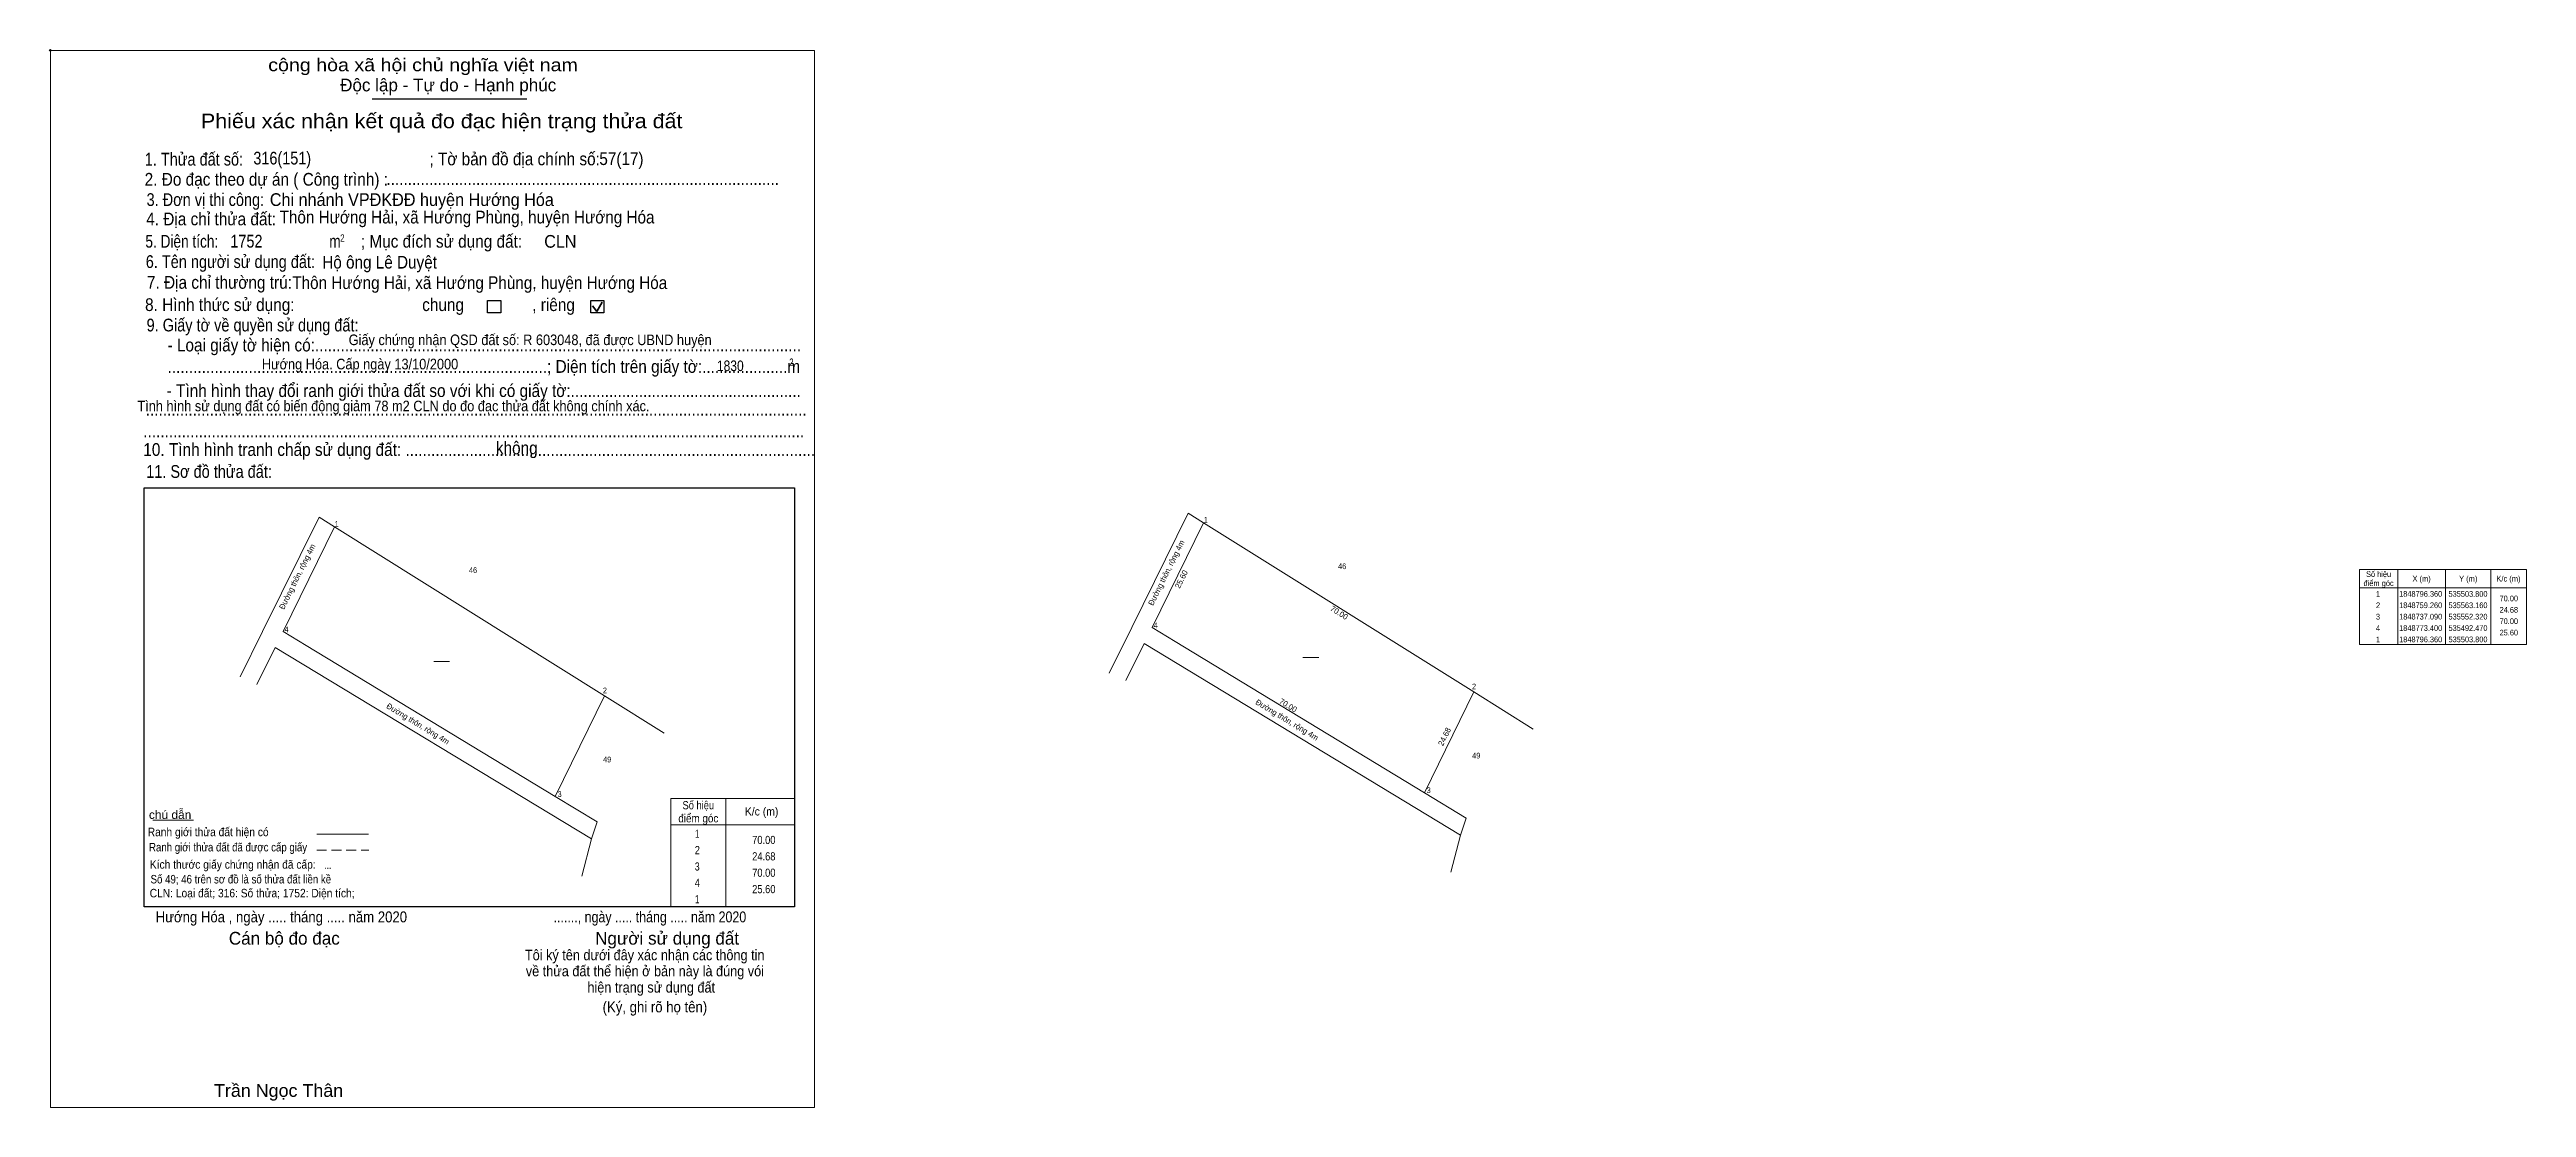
# Model space of a CAD drawing. Header units: metres. Extents: x 535250 to 535795, y 1848668 to 1848900.
import ezdxf
from ezdxf.enums import TextEntityAlignment as Align

# ---------------------------------------------------------------- set-up
doc = ezdxf.new("R2010")
doc.units = ezdxf.units.M
doc.header["$LTSCALE"] = 0.72
doc.header["$PDMODE"] = 32
doc.header["$PDSIZE"] = 0.36
doc.linetypes.add('MEDIUM_DASHED', pattern=[4.5, 3, -1.5])
for name, color, linetype, lineweight in [('10', 7, 'Continuous', 13), ('17', 7, 'Continuous', 13), ('2', 7, 'Continuous', 25), ('6', 7, 'Continuous', 13), ('63', 7, 'Continuous', 13)]:
    doc.layers.add(name, color=color, linetype=linetype, lineweight=lineweight)

msp = doc.modelspace()

# ---------------------------------------------------------------- linework, layer by layer
at = {"layer": '10'}
for p, q in [((535500.39, 1848798.49), (535503.8, 1848796.36)), ((535301.44, 1848772.54), (535312.77, 1848795.5)), ((535309.36, 1848797.63), (535312.77, 1848795.5)), ((535492.47, 1848773.4), (535503.8, 1848796.36)), ((535306.51, 1848769.46), (535301.44, 1848772.54)), ((535497.54, 1848770.32), (535492.47, 1848773.4)), ((535295.69, 1848760.9), (535299.7, 1848769.02)), ((535486.72, 1848761.76), (535490.73, 1848769.88)), ((535372.13, 1848758.4), (535361.29, 1848736.23)), ((535563.16, 1848759.26), (535552.32, 1848737.09)), ((535369.25, 1848726.91), (535370.49, 1848730.65)), ((535560.28, 1848727.77), (535561.52, 1848731.51))]:
    msp.add_line(p, q, dxfattribs=at)
for points in [[(535483.06, 1848763.39), (535487.99, 1848773.38), (535500.39, 1848798.49)], [(535292.03, 1848762.53), (535296.96, 1848772.52), (535309.36, 1848797.63)], [(535385.23, 1848750.2), (535372.13, 1848758.4), (535312.77, 1848795.5)], [(535576.26, 1848751.06), (535563.16, 1848759.26), (535503.8, 1848796.36)], [(535370.49, 1848730.65), (535361.29, 1848736.23), (535306.51, 1848769.46)], [(535561.52, 1848731.51), (535552.32, 1848737.09), (535497.54, 1848770.32)]]:
    msp.add_lwpolyline(points, dxfattribs=at)
at = {"layer": '17'}
msp.add_line((535272.8, 1848731.03), (535281.78, 1848731.03), dxfattribs=at)
at = {"layer": '2'}
for p, q in [((535321.05, 1848889.58), (535355.01, 1848889.58)), ((535270.9, 1848804.07), (535300.26, 1848804.07)), ((535300.26, 1848804.07), (535400.29, 1848804.07)), ((535400.29, 1848804.07), (535413.9, 1848804.07))]:
    msp.add_line(p, q, dxfattribs=at)
at = {"layer": '2', "lineweight": 35}
for p, q in [((535369.44, 1848844.05), (535370.39, 1848842.81)), ((535370.39, 1848842.81), (535371.56, 1848844.89))]:
    msp.add_line(p, q, dxfattribs=at)
at = {"layer": '2', "lineweight": 13}
msp.add_lwpolyline([(535250.3, 1848900.23), (535418.27, 1848900.23), (535418.27, 1848667.91), (535250.3, 1848667.91)], close=True, dxfattribs=at)
at = {"layer": '2'}
for points in [[(535346.41, 1848845.25), (535349.29, 1848845.25), (535349.29, 1848842.56), (535346.41, 1848842.56)], [(535369.11, 1848845.25), (535371.99, 1848845.25), (535371.99, 1848842.56), (535369.11, 1848842.56)]]:
    msp.add_lwpolyline(points, close=True, dxfattribs=at)
msp.add_lwpolyline([(535413.9, 1848804.07), (535413.9, 1848712.02), (535270.9, 1848712.02), (535270.9, 1848804.07)], dxfattribs=at)
at = {"layer": '2', "lineweight": 13}
for points in [[(535367.13, 1848718.73), (535369.25, 1848726.91), (535299.7, 1848769.02)], [(535558.16, 1848719.59), (535560.28, 1848727.77), (535490.73, 1848769.88)]]:
    msp.add_lwpolyline(points, dxfattribs=at)
at = {"layer": '2'}
msp.add_point((535250.3, 1848900.23), dxfattribs=at)
at = {"layer": '6'}
msp.add_line((535308.89, 1848727.98), (535320.26, 1848727.98), dxfattribs=at)
at = {"layer": '6', "linetype": 'MEDIUM_DASHED'}
msp.add_line((535308.87, 1848724.49), (535320.32, 1848724.49), dxfattribs=at)
at = {"layer": '63'}
for p, q in [((535766.26, 1848786.12), (535766.26, 1848769.62)), ((535776.76, 1848786.12), (535776.76, 1848769.62)), ((535786.76, 1848786.12), (535786.76, 1848769.62)), ((535757.86, 1848782.12), (535794.56, 1848782.12)), ((535334.58, 1848765.94), (535338.07, 1848765.94)), ((535525.61, 1848766.8), (535529.1, 1848766.8)), ((535398.78, 1848735.78), (535398.78, 1848712.02)), ((535413.9, 1848735.78), (535413.9, 1848712.02)), ((535386.68, 1848730.02), (535413.9, 1848730.02))]:
    msp.add_line(p, q, dxfattribs=at)
msp.add_lwpolyline([(535757.86, 1848786.12), (535794.56, 1848786.12), (535794.56, 1848769.62), (535757.86, 1848769.62)], close=True, dxfattribs=at)
msp.add_lwpolyline([(535413.9, 1848712.02), (535386.68, 1848712.02), (535386.68, 1848735.78), (535413.9, 1848735.78)], dxfattribs=at)

# ---------------------------------------------------------------- texts
at = {"layer": '2'}
for s, height, width, p in [('cộng hòa xã hội chủ nghĩa việt nam', 2.803, 1.15, (535298.19, 1848895.64)), ('1. Thửa đất số:', 2.803, 0.85, (535271.05, 1848874.91)), ('316(151)', 2.79, 0.85, (535294.92, 1848875.15)), ('; Tờ bản đồ địa chính số:', 2.803, 0.9, (535333.62, 1848874.97)), ('57(17)', 2.79, 0.9, (535370.97, 1848875.03)), ('2. Đo đạc theo dự án ( Công trình) : ', 2.805, 0.9, (535271.03, 1848870.49)), ('............................................................................................', 2.805, 0.9, (535324.17, 1848870.62)), ('4. Địa chỉ thửa đất:', 2.805, 0.9, (535271.37, 1848861.78)), ('3. Đơn vị thi công:', 2.805, 0.85, (535271.45, 1848866.03)), ('Chi nhánh VPĐKĐĐ huyện Hướng Hóa', 2.799, 0.95, (535298.54, 1848866.03)), ('Thôn Hướng Hải, xã Hướng Phùng, huyện Hướng Hóa', 2.79, 0.9, (535300.68, 1848862.19)), ('5. Diện tích:', 2.805, 0.8, (535271.19, 1848856.87)), ('1752', 2.79, 0.85, (535289.87, 1848856.9)), ('m', 2.803, 0.8, (535311.61, 1848856.87)), ('2', 1.602, 0.8, (535314.02, 1848858.19)), ('; Mục đích sử dụng đất:', 2.803, 0.9, (535318.55, 1848856.87)), (' CLN', 2.79, 0.95, (535357.87, 1848856.86)), ('6. Tên người sử dụng đất:', 2.805, 0.85, (535271.27, 1848852.4)), ('Hộ ông Lê Duyệt', 2.79, 0.9, (535310.07, 1848852.28)), ('7. Địa chỉ thường trú:', 2.805, 0.9, (535271.53, 1848847.84)), ('Thôn Hướng Hải, xã Hướng Phùng, huyện Hướng Hóa', 2.79, 0.9, (535303.47, 1848847.78)), ('8. Hình thức sử dụng:', 2.805, 0.9, (535271.12, 1848842.94)), ('chung                , riêng', 2.803, 0.9, (535332.03, 1848842.94)), ('9. Giấy tờ về quyền sử dụng đất:', 2.805, 0.85, (535271.45, 1848838.46)), ('     - Loại giấy tờ hiện có:..................................................................................................................', 2.803, 0.9, (535271.37, 1848834.07)), ('Giấy chứng nhận QSD đất số: R 603048, đã được UBND huyện', 2.33, 0.9, (535315.87, 1848835.45)), ('     .........................................................................................; Diện tích trên giấy tờ:....................m', 2.803, 0.9, (535271.37, 1848829.36)), ('Hướng Hóa. Cấp ngày 13/10/2000', 2.33, 0.9, (535296.79, 1848830.12)), ('1830', 2.33, 0.85, (535396.81, 1848829.74)), ('2', 1.602, 0.8, (535412.72, 1848830.9)), ('     - Tình hình thay đổi ranh giới thửa đất so với khi có giấy tờ:......................................................', 2.803, 0.9, (535271.19, 1848824.05)), ('Tình hình sử dụng đất có biến động giảm 78 m2 CLN do đo đạc thửa đất không chính xác.', 2.33, 0.9, (535269.43, 1848820.91)), ('...........................................................................................................................................................', 2.803, 0.9, (535271.27, 1848819.96)), ('...........................................................................................................................................................', 2.803, 0.9, (535270.73, 1848815.18)), ('10. Tình hình tranh chấp sử dụng đất: ................................................................................................', 2.805, 0.9, (535270.73, 1848811.1)), ('11. Sơ đồ thửa đất:', 2.805, 0.85, (535271.37, 1848806.28)), ('không', 2.804, 0.9, (535348.22, 1848811.45)), ('Hướng Hóa , ngày ..... tháng ..... năm 2020', 2.402, 0.9, (535273.45, 1848708.59)), ('......., ngày ..... tháng ..... năm 2020', 2.402, 0.85, (535360.91, 1848708.59)), ('(Ký, ghi rõ họ tên)', 2.403, 0.9, (535371.69, 1848688.81)), ('Trần Ngọc Thân', 2.799, 1.05, (535286.27, 1848670.24))]:
    msp.add_text(s, height=height, dxfattribs=dict(at, width=width)).set_placement(p)
for s, height, p in [('Độc lập - Tự do - Hạnh phúc', 2.803, (535313.99, 1848891.22)), ('Cán bộ đo đạc', 2.804, (535289.53, 1848703.69)), ('Người sử dụng đất', 2.803, (535370.04, 1848703.69))]:
    msp.add_text(s, height=height, dxfattribs=at).set_placement(p)
for s, height, width, p in [('Phiếu xác nhận kết quả đo đạc hiện trạng thửa đất', 3.203, 1.1, (535336.32, 1848883.12)), ('...', 1.56, 0.9, (535311.28, 1848720.35)), ('Tôi ký tên dưới đây xác nhận các thông tin', 2.316, 0.9, (535380.94, 1848700.26)), ('về thửa đất thể hiện ở bản này là đúng vói', 2.316, 0.9, (535380.985, 1848696.73)), ('hiện trạng sử dụng đất', 2.316, 0.9, (535382.375, 1848693.16))]:
    msp.add_text(s, height=height, dxfattribs=dict(at, width=width)).set_placement(p, align=Align.CENTER)
at = {"layer": '6'}
for s, height, width, p in [('chú dẫn', 1.866, 1.05, (535271.96, 1848731.32)), ('Ranh giới thửa đất hiện có ', 1.866, 0.9, (535271.7, 1848727.52)), ('Ranh giới thửa đất đã được cấp giấy', 1.866, 0.85, (535271.99, 1848724.18)), ('Kích thước giấy chứng nhận đã cấp:', 1.866, 0.9, (535272.18, 1848720.38)), ('Số 49; 46 trên sơ đồ là số thửa đất liền kề', 1.87, 0.85, (535272.33, 1848717.14)), ('CLN: Loại đất; 316: Số thửa; 1752: Diện tích;', 1.87, 0.9, (535272.13, 1848714.08))]:
    msp.add_text(s, height=height, dxfattribs=dict(at, width=width)).set_placement(p)
at = {"layer": '63'}
for s, height, width, p in [(' 1', 1.25, 0.75, (535313.68, 1848795.55)), (' 1', 1.25, 0.75, (535504.71, 1848796.41)), ('24.68', 1.25, 0.85, (535792.71, 1848776.65)), ('70.00', 1.25, 0.85, (535792.71, 1848779.15)), (' 4', 1.25, 0.85, (535302.68, 1848772.35)), (' 4', 1.25, 0.85, (535493.71, 1848773.21)), ('25.60', 1.25, 0.85, (535792.71, 1848771.65)), ('70.00', 1.25, 0.85, (535792.71, 1848774.15)), (' 2', 1.25, 0.85, (535563.68, 1848759.79)), (' 2', 1.25, 0.85, (535372.65, 1848758.93)), (' 3', 1.25, 0.8, (535362.68, 1848736.14)), (' 3', 1.25, 0.8, (535553.71, 1848737)), ('24.68', 1.8, 0.85, (535409.68, 1848722.2)), ('70.00', 1.8, 0.85, (535409.68, 1848725.8)), ('25.60', 1.8, 0.85, (535409.68, 1848715)), ('70.00', 1.8, 0.85, (535409.68, 1848718.6))]:
    msp.add_text(s, height=height, dxfattribs=dict(at, width=width)).set_placement(p, align=Align.RIGHT)
at = {"layer": '63', "width": 0.95}
for rotation, p in [(63.719, (535305.1261, 1848784.2933)), (63.719, (535496.1561, 1848785.1533)), (328.807, (535330.7813, 1848751.6966)), (328.807, (535521.8113, 1848752.5566))]:
    msp.add_text('Đường thôn, rộng 4m', height=1.25, rotation=rotation, dxfattribs=at).set_placement(p, align=Align.CENTER)
at = {"layer": '63'}
for s, height, width, p in [('46', 1.25, 0.85, (535343.21, 1848785.36)), ('46', 1.25, 0.85, (535534.24, 1848786.22)), ('điểm góc', 1.25, 0.9, (535762.06, 1848782.5)), ('Số hiệu', 1.25, 0.85, (535762.06, 1848784.5)), ('X (m)', 1.25, 0.95, (535771.51, 1848783.5)), ('Y (m)', 1.25, 0.95, (535781.765, 1848783.5)), ('K/c (m)', 1.25, 0.95, (535790.605, 1848783.5)), (' 2', 1.25, 0.85, (535761.715, 1848777.65)), (' 1', 1.25, 0.75, (535761.71, 1848780.15)), ('1848796.360', 1.25, 0.85, (535771.31, 1848780.15)), ('1848759.260', 1.25, 0.85, (535771.31, 1848777.65)), ('535503.800', 1.25, 0.85, (535781.71, 1848780.15)), ('535563.160', 1.25, 0.85, (535781.71, 1848777.65)), (' 4', 1.25, 0.85, (535761.71, 1848772.65)), (' 3', 1.25, 0.8, (535761.705, 1848775.15)), (' 1', 1.25, 0.75, (535761.71, 1848770.15)), ('1848737.090', 1.25, 0.85, (535771.31, 1848775.15)), ('1848773.400', 1.25, 0.85, (535771.31, 1848772.65)), ('1848796.360', 1.25, 0.85, (535771.31, 1848770.15)), ('535552.320', 1.25, 0.85, (535781.71, 1848775.15)), ('535492.470', 1.25, 0.85, (535781.71, 1848772.65)), ('535503.800', 1.25, 0.85, (535781.71, 1848770.15)), ('49', 1.25, 0.85, (535372.685, 1848743.75)), ('49', 1.25, 0.85, (535563.715, 1848744.61)), ('Số hiệu', 1.8, 0.85, (535392.725, 1848733.44)), ('K/c (m)', 1.8, 0.95, (535406.64, 1848732.07)), ('điểm góc', 1.8, 0.9, (535392.73, 1848730.56)), (' 1', 1.8, 0.75, (535392.23, 1848727.17)), (' 2', 1.8, 0.85, (535392.225, 1848723.57)), (' 4', 1.8, 0.85, (535392.22, 1848716.37)), (' 3', 1.8, 0.8, (535392.22, 1848719.97)), (' 1', 1.8, 0.75, (535392.23, 1848712.77))]:
    msp.add_text(s, height=height, dxfattribs=dict(at, width=width)).set_placement(p, align=Align.CENTER)
for s, rotation, p in [('25.60', 63.735, (535499.4593, 1848783.7234)), ('70.00', 327.995, (535533.2438, 1848776.1089)), ('70.00', 328.756, (535522.0458, 1848755.752)), ('24.68', 63.944, (535557.2995, 1848749.1205))]:
    msp.add_text(s, height=1.25, rotation=rotation, dxfattribs=at).set_placement(p, align=Align.CENTER)

doc.saveas('drawing.dxf')
